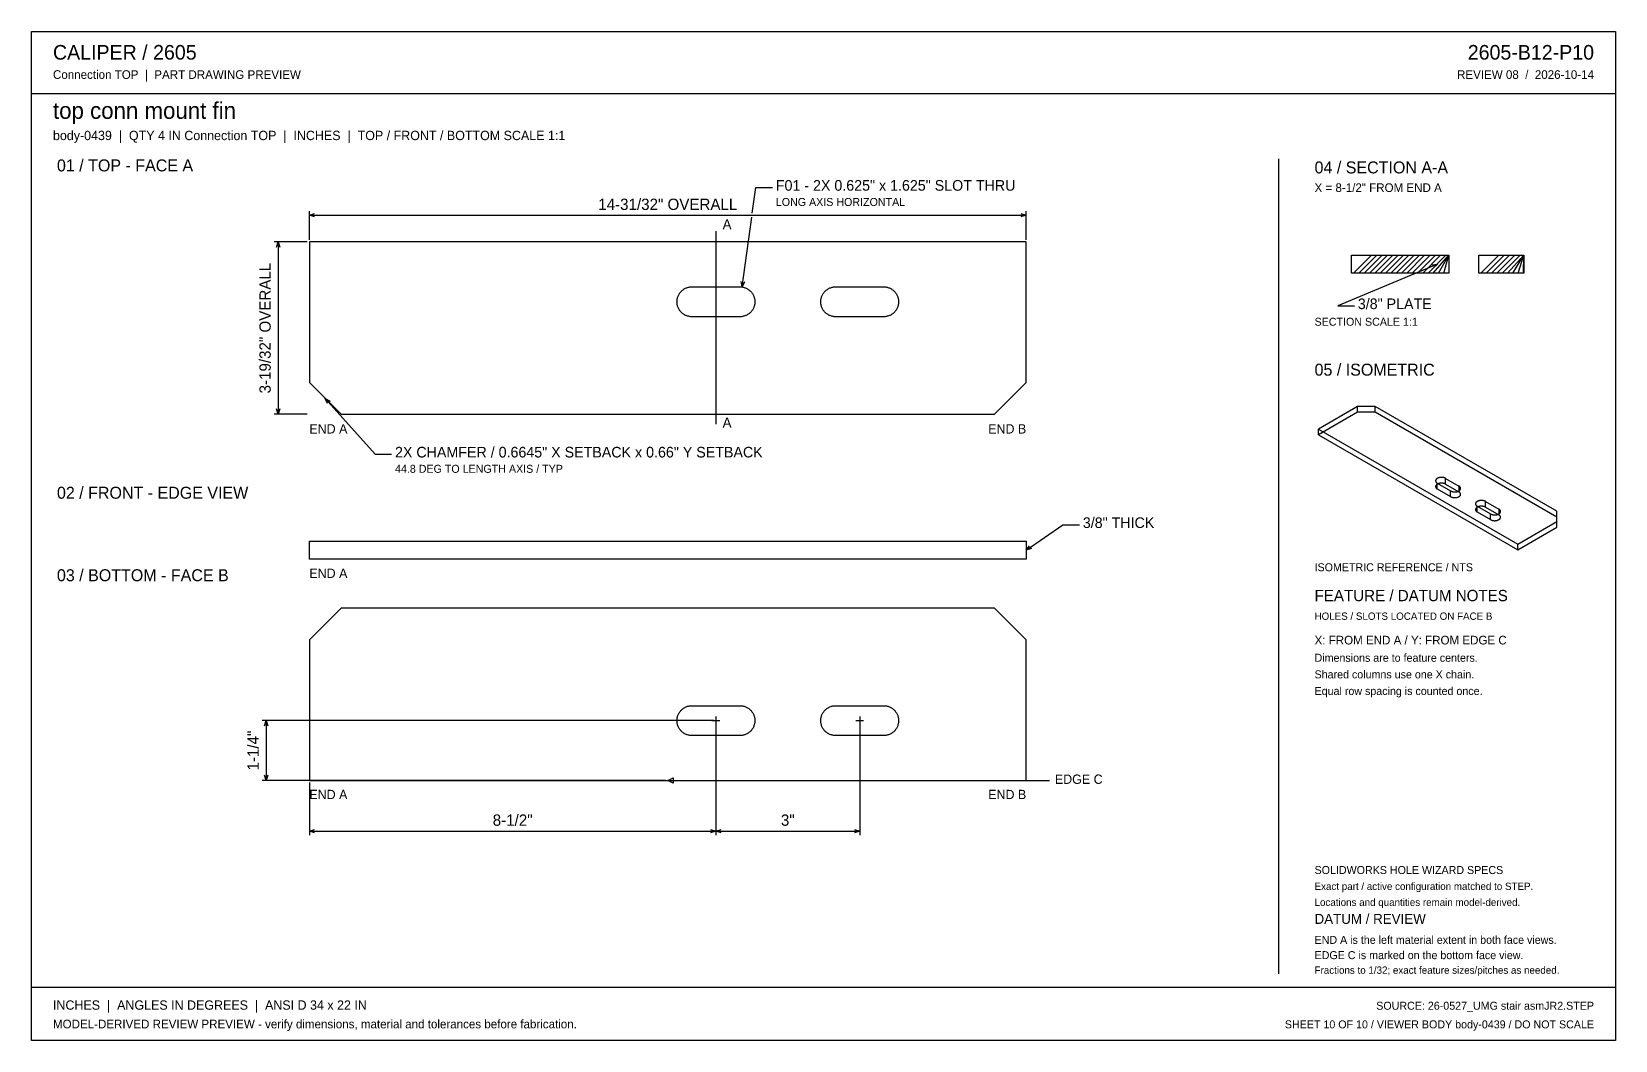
# Model space of a CAD drawing. Header units: inches. Extents: x 0.5 to 33.5, y 0.5 to 21.5.
import ezdxf
from ezdxf.enums import TextEntityAlignment as Align

# ---------------------------------------------------------------- set-up
doc = ezdxf.new("R2010")
doc.units = ezdxf.units.IN
doc.header["$MEASUREMENT"] = 0

msp = doc.modelspace()

# ---------------------------------------------------------------- linework, layer by layer
at = {"layer": 'ANNOTATION'}
for p, q in [((15.513, 17.736), (15.588, 18.278)), ((15.588, 18.278), (15.936, 18.278)), ((6.268, 17.181), (6.268, 17.778)), ((6.268, 17.694), (6.379, 17.729)), ((6.268, 17.694), (21.232, 17.694)), ((6.379, 17.66), (6.268, 17.694)), ((15.301, 16.198), (15.502, 17.653)), ((21.121, 17.729), (21.232, 17.694)), ((21.232, 17.694), (21.121, 17.66)), ((21.232, 17.181), (21.232, 17.778)), ((14.755, 17.361), (14.755, 13.333)), ((6.226, 17.139), (5.532, 17.139)), ((5.581, 17.028), (5.615, 17.139)), ((5.615, 17.139), (5.615, 13.541)), ((5.615, 17.139), (5.65, 17.028)), ((29.819, 16.674), (27.736, 15.806)), ((29.704, 16.663), (29.819, 16.674)), ((29.819, 16.674), (29.73, 16.599)), ((15.301, 16.198), (15.282, 16.313)), ((15.35, 16.303), (15.301, 16.198)), ((27.736, 15.806), (28.083, 15.806)), ((5.615, 13.541), (5.581, 13.652)), ((5.65, 13.652), (5.615, 13.541)), ((6.6, 13.871), (7.639, 12.708)), ((6.648, 13.765), (6.6, 13.871)), ((6.6, 13.871), (6.7, 13.812)), ((6.226, 13.541), (5.532, 13.541)), ((7.639, 12.708), (7.986, 12.708)), ((21.232, 10.701), (21.996, 11.236)), ((21.996, 11.236), (22.343, 11.236)), ((21.232, 10.701), (21.303, 10.794)), ((21.343, 10.737), (21.232, 10.701)), ((14.713, 7.146), (5.282, 7.146)), ((5.331, 7.035), (5.365, 7.146)), ((5.365, 7.146), (5.365, 5.896)), ((5.365, 7.146), (5.4, 7.035)), ((14.672, 7.146), (14.838, 7.146)), ((14.755, 7.229), (14.755, 7.062)), ((14.755, 7.104), (14.755, 4.757)), ((14.755, 7.104), (14.755, 4.757)), ((17.672, 7.146), (17.838, 7.146)), ((17.755, 7.229), (17.755, 7.062)), ((17.755, 7.104), (17.755, 4.757)), ((5.365, 5.896), (5.331, 6.007)), ((5.4, 6.007), (5.365, 5.896)), ((13.75, 5.896), (13.861, 5.951)), ((13.861, 5.951), (13.861, 5.84)), ((13.708, 5.896), (5.282, 5.896)), ((6.268, 5.854), (6.268, 4.757)), ((13.75, 5.896), (21.718, 5.896)), ((13.861, 5.84), (13.75, 5.896)), ((6.268, 4.84), (6.379, 4.875)), ((6.268, 4.84), (14.755, 4.84)), ((6.379, 4.805), (6.268, 4.84)), ((14.644, 4.875), (14.755, 4.84)), ((14.755, 4.84), (14.644, 4.805)), ((14.755, 4.84), (14.866, 4.875)), ((14.755, 4.84), (17.755, 4.84)), ((14.866, 4.805), (14.755, 4.84)), ((17.644, 4.875), (17.755, 4.84)), ((17.755, 4.84), (17.644, 4.805))]:
    msp.add_line(p, q, dxfattribs=at)
at = {"layer": 'OUTLINE'}
for p, q in [((0.472, 21.528), (33.528, 21.528)), ((0.472, 0.472), (0.472, 21.528)), ((33.528, 21.528), (33.528, 0.472)), ((0.472, 20.236), (33.528, 20.236)), ((26.5, 18.875), (26.5, 1.861)), ((21.232, 17.139), (6.268, 17.139)), ((6.268, 17.139), (6.268, 14.201)), ((21.232, 14.201), (21.232, 17.139)), ((28.021, 16.861), (30.056, 16.861)), ((28.021, 16.486), (28.021, 16.861)), ((28.062, 16.486), (28.437, 16.861)), ((28.173, 16.486), (28.548, 16.861)), ((28.285, 16.486), (28.66, 16.861)), ((28.396, 16.486), (28.771, 16.861)), ((28.507, 16.486), (28.882, 16.861)), ((28.618, 16.486), (28.993, 16.861)), ((28.729, 16.486), (29.104, 16.861)), ((28.84, 16.486), (29.215, 16.861)), ((28.951, 16.486), (29.326, 16.861)), ((29.062, 16.486), (29.437, 16.861)), ((29.173, 16.486), (29.548, 16.861)), ((29.285, 16.486), (29.66, 16.861)), ((29.396, 16.486), (29.771, 16.861)), ((29.507, 16.486), (29.882, 16.861)), ((29.618, 16.486), (29.993, 16.861)), ((29.729, 16.486), (30.056, 16.861)), ((29.84, 16.486), (30.056, 16.861)), ((29.951, 16.486), (30.056, 16.861)), ((30.056, 16.861), (30.056, 16.486)), ((30.681, 16.861), (31.618, 16.861)), ((30.681, 16.486), (30.681, 16.861)), ((30.722, 16.486), (31.097, 16.861)), ((30.833, 16.486), (31.208, 16.861)), ((30.945, 16.486), (31.32, 16.861)), ((31.056, 16.486), (31.431, 16.861)), ((31.167, 16.486), (31.542, 16.861)), ((31.278, 16.486), (31.618, 16.861)), ((31.389, 16.486), (31.618, 16.861)), ((31.5, 16.486), (31.618, 16.861)), ((31.611, 16.486), (31.618, 16.861)), ((31.618, 16.861), (31.618, 16.486)), ((14.194, 16.195), (14.209, 16.198)), ((14.209, 16.198), (14.224, 16.2)), ((14.224, 16.2), (14.24, 16.201)), ((14.24, 16.201), (14.255, 16.201)), ((14.255, 16.201), (15.255, 16.201)), ((15.255, 16.201), (15.27, 16.201)), ((15.27, 16.201), (15.286, 16.2)), ((15.286, 16.2), (15.301, 16.198)), ((15.301, 16.198), (15.316, 16.195)), ((17.194, 16.195), (17.209, 16.198)), ((17.209, 16.198), (17.224, 16.2)), ((17.224, 16.2), (17.24, 16.201)), ((17.24, 16.201), (17.255, 16.201)), ((17.255, 16.201), (18.255, 16.201)), ((18.255, 16.201), (18.27, 16.201)), ((18.27, 16.201), (18.286, 16.2)), ((18.286, 16.2), (18.301, 16.198)), ((18.301, 16.198), (18.316, 16.195)), ((30.056, 16.486), (28.021, 16.486)), ((31.618, 16.486), (30.681, 16.486)), ((13.942, 15.889), (13.943, 15.904)), ((13.943, 15.874), (13.942, 15.889)), ((13.943, 15.904), (13.944, 15.92)), ((13.944, 15.858), (13.943, 15.874)), ((13.944, 15.92), (13.946, 15.935)), ((13.946, 15.935), (13.949, 15.95)), ((13.949, 15.95), (13.952, 15.965)), ((13.952, 15.965), (13.956, 15.98)), ((13.956, 15.98), (13.961, 15.994)), ((13.961, 15.994), (13.966, 16.008)), ((13.966, 16.008), (13.973, 16.022)), ((13.973, 16.022), (13.979, 16.036)), ((13.979, 16.036), (13.987, 16.05)), ((13.987, 16.05), (13.995, 16.063)), ((13.995, 16.063), (14.004, 16.075)), ((14.004, 16.075), (14.013, 16.087)), ((14.013, 16.087), (14.023, 16.099)), ((14.023, 16.099), (14.034, 16.11)), ((14.034, 16.11), (14.045, 16.12)), ((14.045, 16.12), (14.057, 16.13)), ((14.057, 16.13), (14.069, 16.14)), ((14.069, 16.14), (14.081, 16.149)), ((14.081, 16.149), (14.094, 16.157)), ((14.094, 16.157), (14.108, 16.164)), ((14.108, 16.164), (14.121, 16.171)), ((14.121, 16.171), (14.135, 16.178)), ((14.135, 16.178), (14.15, 16.183)), ((14.15, 16.183), (14.164, 16.188)), ((14.164, 16.188), (14.179, 16.192)), ((14.179, 16.192), (14.194, 16.195)), ((15.316, 16.195), (15.331, 16.192)), ((15.331, 16.192), (15.346, 16.188)), ((15.346, 16.188), (15.36, 16.183)), ((15.36, 16.183), (15.375, 16.178)), ((15.375, 16.178), (15.389, 16.171)), ((15.389, 16.171), (15.402, 16.164)), ((15.402, 16.164), (15.416, 16.157)), ((15.416, 16.157), (15.429, 16.149)), ((15.429, 16.149), (15.441, 16.14)), ((15.441, 16.14), (15.453, 16.13)), ((15.453, 16.13), (15.465, 16.12)), ((15.465, 16.12), (15.476, 16.11)), ((15.476, 16.11), (15.487, 16.099)), ((15.487, 16.099), (15.497, 16.087)), ((15.497, 16.087), (15.506, 16.075)), ((15.506, 16.075), (15.515, 16.063)), ((15.515, 16.063), (15.523, 16.05)), ((15.523, 16.05), (15.531, 16.036)), ((15.531, 16.036), (15.537, 16.022)), ((15.537, 16.022), (15.544, 16.008)), ((15.544, 16.008), (15.549, 15.994)), ((15.549, 15.994), (15.554, 15.98)), ((15.554, 15.98), (15.558, 15.965)), ((15.558, 15.965), (15.561, 15.95)), ((15.561, 15.95), (15.564, 15.935)), ((15.564, 15.935), (15.566, 15.92)), ((15.566, 15.92), (15.567, 15.904)), ((15.567, 15.874), (15.566, 15.858)), ((15.567, 15.904), (15.567, 15.889)), ((15.567, 15.889), (15.567, 15.874)), ((16.942, 15.889), (16.943, 15.904)), ((16.943, 15.874), (16.942, 15.889)), ((16.943, 15.904), (16.944, 15.92)), ((16.944, 15.858), (16.943, 15.874)), ((16.944, 15.92), (16.946, 15.935)), ((16.946, 15.935), (16.949, 15.95)), ((16.949, 15.95), (16.952, 15.965)), ((16.952, 15.965), (16.956, 15.98)), ((16.956, 15.98), (16.961, 15.994)), ((16.961, 15.994), (16.966, 16.008)), ((16.966, 16.008), (16.973, 16.022)), ((16.973, 16.022), (16.979, 16.036)), ((16.979, 16.036), (16.987, 16.05)), ((16.987, 16.05), (16.995, 16.063)), ((16.995, 16.063), (17.004, 16.075)), ((17.004, 16.075), (17.013, 16.087)), ((17.013, 16.087), (17.023, 16.099)), ((17.023, 16.099), (17.034, 16.11)), ((17.034, 16.11), (17.045, 16.12)), ((17.045, 16.12), (17.057, 16.13)), ((17.057, 16.13), (17.069, 16.14)), ((17.069, 16.14), (17.081, 16.149)), ((17.081, 16.149), (17.094, 16.157)), ((17.094, 16.157), (17.108, 16.164)), ((17.108, 16.164), (17.121, 16.171)), ((17.121, 16.171), (17.135, 16.178)), ((17.135, 16.178), (17.15, 16.183)), ((17.15, 16.183), (17.164, 16.188)), ((17.164, 16.188), (17.179, 16.192)), ((17.179, 16.192), (17.194, 16.195)), ((18.316, 16.195), (18.331, 16.192)), ((18.331, 16.192), (18.346, 16.188)), ((18.346, 16.188), (18.36, 16.183)), ((18.36, 16.183), (18.375, 16.178)), ((18.375, 16.178), (18.389, 16.171)), ((18.389, 16.171), (18.402, 16.164)), ((18.402, 16.164), (18.416, 16.157)), ((18.416, 16.157), (18.429, 16.149)), ((18.429, 16.149), (18.441, 16.14)), ((18.441, 16.14), (18.453, 16.13)), ((18.453, 16.13), (18.465, 16.12)), ((18.465, 16.12), (18.476, 16.11)), ((18.476, 16.11), (18.487, 16.099)), ((18.487, 16.099), (18.497, 16.087)), ((18.497, 16.087), (18.506, 16.075)), ((18.506, 16.075), (18.515, 16.063)), ((18.515, 16.063), (18.523, 16.05)), ((18.523, 16.05), (18.531, 16.036)), ((18.531, 16.036), (18.537, 16.022)), ((18.537, 16.022), (18.544, 16.008)), ((18.544, 16.008), (18.549, 15.994)), ((18.549, 15.994), (18.554, 15.98)), ((18.554, 15.98), (18.558, 15.965)), ((18.558, 15.965), (18.561, 15.95)), ((18.561, 15.95), (18.564, 15.935)), ((18.564, 15.935), (18.566, 15.92)), ((18.566, 15.92), (18.567, 15.904)), ((18.567, 15.874), (18.566, 15.858)), ((18.567, 15.904), (18.567, 15.889)), ((18.567, 15.889), (18.567, 15.874)), ((13.946, 15.843), (13.944, 15.858)), ((13.949, 15.828), (13.946, 15.843)), ((13.952, 15.813), (13.949, 15.828)), ((13.956, 15.798), (13.952, 15.813)), ((13.961, 15.784), (13.956, 15.798)), ((13.966, 15.769), (13.961, 15.784)), ((13.973, 15.755), (13.966, 15.769)), ((13.979, 15.742), (13.973, 15.755)), ((13.987, 15.728), (13.979, 15.742)), ((13.995, 15.715), (13.987, 15.728)), ((14.004, 15.703), (13.995, 15.715)), ((14.013, 15.691), (14.004, 15.703)), ((14.023, 15.679), (14.013, 15.691)), ((14.034, 15.668), (14.023, 15.679)), ((14.045, 15.657), (14.034, 15.668)), ((14.057, 15.647), (14.045, 15.657)), ((14.069, 15.638), (14.057, 15.647)), ((14.081, 15.629), (14.069, 15.638)), ((14.094, 15.621), (14.081, 15.629)), ((14.108, 15.613), (14.094, 15.621)), ((14.121, 15.606), (14.108, 15.613)), ((14.135, 15.6), (14.121, 15.606)), ((14.15, 15.595), (14.135, 15.6)), ((14.164, 15.59), (14.15, 15.595)), ((14.179, 15.586), (14.164, 15.59)), ((14.194, 15.582), (14.179, 15.586)), ((14.209, 15.58), (14.194, 15.582)), ((14.224, 15.578), (14.209, 15.58)), ((14.24, 15.577), (14.224, 15.578)), ((14.255, 15.576), (14.24, 15.577)), ((15.255, 15.576), (14.255, 15.576)), ((15.27, 15.577), (15.255, 15.576)), ((15.286, 15.578), (15.27, 15.577)), ((15.301, 15.58), (15.286, 15.578)), ((15.316, 15.582), (15.301, 15.58)), ((15.331, 15.586), (15.316, 15.582)), ((15.346, 15.59), (15.331, 15.586)), ((15.36, 15.595), (15.346, 15.59)), ((15.375, 15.6), (15.36, 15.595)), ((15.389, 15.606), (15.375, 15.6)), ((15.402, 15.613), (15.389, 15.606)), ((15.416, 15.621), (15.402, 15.613)), ((15.429, 15.629), (15.416, 15.621)), ((15.441, 15.638), (15.429, 15.629)), ((15.453, 15.647), (15.441, 15.638)), ((15.465, 15.657), (15.453, 15.647)), ((15.476, 15.668), (15.465, 15.657)), ((15.487, 15.679), (15.476, 15.668)), ((15.497, 15.691), (15.487, 15.679)), ((15.506, 15.703), (15.497, 15.691)), ((15.515, 15.715), (15.506, 15.703)), ((15.523, 15.728), (15.515, 15.715)), ((15.531, 15.742), (15.523, 15.728)), ((15.537, 15.755), (15.531, 15.742)), ((15.544, 15.769), (15.537, 15.755)), ((15.549, 15.784), (15.544, 15.769)), ((15.554, 15.798), (15.549, 15.784)), ((15.558, 15.813), (15.554, 15.798)), ((15.561, 15.828), (15.558, 15.813)), ((15.564, 15.843), (15.561, 15.828)), ((15.566, 15.858), (15.564, 15.843)), ((16.946, 15.843), (16.944, 15.858)), ((16.949, 15.828), (16.946, 15.843)), ((16.952, 15.813), (16.949, 15.828)), ((16.956, 15.798), (16.952, 15.813)), ((16.961, 15.784), (16.956, 15.798)), ((16.966, 15.769), (16.961, 15.784)), ((16.973, 15.755), (16.966, 15.769)), ((16.979, 15.742), (16.973, 15.755)), ((16.987, 15.728), (16.979, 15.742)), ((16.995, 15.715), (16.987, 15.728)), ((17.004, 15.703), (16.995, 15.715)), ((17.013, 15.691), (17.004, 15.703)), ((17.023, 15.679), (17.013, 15.691)), ((17.034, 15.668), (17.023, 15.679)), ((17.045, 15.657), (17.034, 15.668)), ((17.057, 15.647), (17.045, 15.657)), ((17.069, 15.638), (17.057, 15.647)), ((17.081, 15.629), (17.069, 15.638)), ((17.094, 15.621), (17.081, 15.629)), ((17.108, 15.613), (17.094, 15.621)), ((17.121, 15.606), (17.108, 15.613)), ((17.135, 15.6), (17.121, 15.606)), ((17.15, 15.595), (17.135, 15.6)), ((17.164, 15.59), (17.15, 15.595)), ((17.179, 15.586), (17.164, 15.59)), ((17.194, 15.582), (17.179, 15.586)), ((17.209, 15.58), (17.194, 15.582)), ((17.224, 15.578), (17.209, 15.58)), ((17.24, 15.577), (17.224, 15.578)), ((17.255, 15.576), (17.24, 15.577)), ((18.255, 15.576), (17.255, 15.576)), ((18.27, 15.577), (18.255, 15.576)), ((18.286, 15.578), (18.27, 15.577)), ((18.301, 15.58), (18.286, 15.578)), ((18.316, 15.582), (18.301, 15.58)), ((18.331, 15.586), (18.316, 15.582)), ((18.346, 15.59), (18.331, 15.586)), ((18.36, 15.595), (18.346, 15.59)), ((18.375, 15.6), (18.36, 15.595)), ((18.389, 15.606), (18.375, 15.6)), ((18.402, 15.613), (18.389, 15.606)), ((18.416, 15.621), (18.402, 15.613)), ((18.429, 15.629), (18.416, 15.621)), ((18.441, 15.638), (18.429, 15.629)), ((18.453, 15.647), (18.441, 15.638)), ((18.465, 15.657), (18.453, 15.647)), ((18.476, 15.668), (18.465, 15.657)), ((18.487, 15.679), (18.476, 15.668)), ((18.497, 15.691), (18.487, 15.679)), ((18.506, 15.703), (18.497, 15.691)), ((18.515, 15.715), (18.506, 15.703)), ((18.523, 15.728), (18.515, 15.715)), ((18.531, 15.742), (18.523, 15.728)), ((18.537, 15.755), (18.531, 15.742)), ((18.544, 15.769), (18.537, 15.755)), ((18.549, 15.784), (18.544, 15.769)), ((18.554, 15.798), (18.549, 15.784)), ((18.558, 15.813), (18.554, 15.798)), ((18.561, 15.828), (18.558, 15.813)), ((18.564, 15.843), (18.561, 15.828)), ((18.566, 15.858), (18.564, 15.843)), ((6.268, 14.201), (6.932, 13.541)), ((20.567, 13.541), (21.232, 14.201)), ((28.149, 13.704), (27.333, 13.233)), ((28.149, 13.584), (27.333, 13.113)), ((28.149, 13.584), (28.149, 13.704)), ((28.517, 13.703), (28.149, 13.704)), ((28.517, 13.583), (28.149, 13.584)), ((28.517, 13.583), (28.517, 13.703)), ((32.304, 11.517), (28.517, 13.703)), ((32.304, 11.396), (28.517, 13.583)), ((6.932, 13.541), (20.567, 13.541)), ((27.333, 13.233), (31.49, 10.833)), ((27.333, 13.113), (27.333, 13.233)), ((27.333, 13.113), (31.49, 10.713)), ((29.777, 12.159), (29.776, 12.156)), ((29.776, 12.156), (29.776, 12.152)), ((29.776, 12.152), (29.776, 12.149)), ((29.776, 12.149), (29.777, 12.145)), ((29.777, 12.039), (29.776, 12.036)), ((29.776, 12.036), (29.776, 12.032)), ((29.776, 12.032), (29.776, 12.029)), ((29.776, 12.029), (29.777, 12.025)), ((29.778, 12.163), (29.777, 12.159)), ((29.777, 12.145), (29.778, 12.142)), ((29.778, 12.043), (29.777, 12.039)), ((29.777, 12.025), (29.778, 12.022)), ((29.779, 12.166), (29.778, 12.163)), ((29.778, 12.142), (29.779, 12.139)), ((29.779, 12.046), (29.778, 12.043)), ((29.778, 12.022), (29.779, 12.018)), ((29.78, 12.17), (29.779, 12.166)), ((29.779, 12.139), (29.78, 12.135)), ((29.78, 12.049), (29.779, 12.046)), ((29.779, 12.018), (29.78, 12.015)), ((29.781, 12.173), (29.78, 12.17)), ((29.78, 12.135), (29.781, 12.132)), ((29.781, 12.053), (29.78, 12.049)), ((29.78, 12.015), (29.781, 12.012)), ((29.783, 12.176), (29.781, 12.173)), ((29.781, 12.132), (29.783, 12.129)), ((29.783, 12.056), (29.781, 12.053)), ((29.781, 12.012), (29.783, 12.008)), ((29.786, 12.18), (29.783, 12.176)), ((29.783, 12.129), (29.786, 12.125)), ((29.786, 12.059), (29.783, 12.056)), ((29.783, 12.008), (29.786, 12.005)), ((29.788, 12.183), (29.786, 12.18)), ((29.786, 12.125), (29.788, 12.122)), ((29.788, 12.062), (29.786, 12.059)), ((29.786, 12.005), (29.788, 12.002)), ((29.791, 12.186), (29.788, 12.183)), ((29.788, 12.122), (29.791, 12.119)), ((29.791, 12.066), (29.788, 12.062)), ((29.788, 12.002), (29.791, 11.999)), ((29.794, 12.189), (29.791, 12.186)), ((29.791, 12.119), (29.794, 12.116)), ((29.794, 12.069), (29.791, 12.066)), ((29.791, 11.999), (29.794, 11.996)), ((29.797, 12.192), (29.794, 12.189)), ((29.794, 12.116), (29.797, 12.113)), ((29.797, 12.072), (29.794, 12.069)), ((29.794, 11.996), (29.797, 11.993)), ((29.8, 12.195), (29.797, 12.192)), ((29.797, 12.113), (29.8, 12.11)), ((29.8, 12.074), (29.797, 12.072)), ((29.797, 11.993), (29.8, 11.99)), ((29.804, 12.197), (29.8, 12.195)), ((29.8, 12.11), (29.804, 12.107)), ((29.804, 12.077), (29.8, 12.074)), ((29.8, 11.99), (29.804, 11.987)), ((29.808, 12.2), (29.804, 12.197)), ((29.804, 12.107), (29.808, 12.105)), ((29.808, 12.08), (29.804, 12.077)), ((29.804, 11.987), (29.808, 11.985)), ((29.812, 12.203), (29.808, 12.2)), ((29.808, 12.105), (29.812, 12.102)), ((29.812, 12.082), (29.808, 12.08)), ((29.808, 11.985), (29.812, 11.982)), ((29.817, 12.205), (29.812, 12.203)), ((29.812, 11.982), (29.812, 12.102)), ((29.812, 12.102), (30.09, 11.942)), ((29.817, 12.085), (29.812, 12.082)), ((29.812, 11.982), (30.09, 11.822)), ((29.821, 12.207), (29.817, 12.205)), ((29.821, 12.087), (29.817, 12.085)), ((29.826, 12.209), (29.821, 12.207)), ((29.826, 12.089), (29.821, 12.087)), ((29.831, 12.211), (29.826, 12.209)), ((29.831, 12.091), (29.826, 12.089)), ((29.836, 12.213), (29.831, 12.211)), ((29.836, 12.093), (29.831, 12.091)), ((29.841, 12.215), (29.836, 12.213)), ((29.841, 12.095), (29.836, 12.093)), ((29.846, 12.216), (29.841, 12.215)), ((29.846, 12.096), (29.841, 12.095)), ((29.852, 12.218), (29.846, 12.216)), ((29.852, 12.098), (29.846, 12.096)), ((29.858, 12.219), (29.852, 12.218)), ((29.858, 12.099), (29.852, 12.098)), ((29.863, 12.22), (29.858, 12.219)), ((29.863, 12.1), (29.858, 12.099)), ((29.869, 12.221), (29.863, 12.22)), ((29.869, 12.101), (29.863, 12.1)), ((29.875, 12.222), (29.869, 12.221)), ((29.875, 12.102), (29.869, 12.101)), ((29.881, 12.223), (29.875, 12.222)), ((29.881, 12.102), (29.875, 12.102)), ((29.887, 12.223), (29.881, 12.223)), ((29.887, 12.103), (29.881, 12.102)), ((29.893, 12.223), (29.887, 12.223)), ((29.893, 12.103), (29.887, 12.103)), ((29.899, 12.223), (29.893, 12.223)), ((29.899, 12.103), (29.893, 12.103)), ((29.905, 12.223), (29.899, 12.223)), ((29.905, 12.103), (29.899, 12.103)), ((29.911, 12.223), (29.905, 12.223)), ((29.911, 12.103), (29.905, 12.103)), ((29.917, 12.223), (29.911, 12.223)), ((29.917, 12.102), (29.911, 12.103)), ((29.923, 12.222), (29.917, 12.223)), ((29.923, 12.102), (29.917, 12.102)), ((29.929, 12.221), (29.923, 12.222)), ((29.929, 12.101), (29.923, 12.102)), ((29.935, 12.22), (29.929, 12.221)), ((29.935, 12.1), (29.929, 12.101)), ((29.94, 12.219), (29.935, 12.22)), ((29.94, 12.099), (29.935, 12.1)), ((29.946, 12.218), (29.94, 12.219)), ((29.946, 12.098), (29.94, 12.099)), ((29.951, 12.216), (29.946, 12.218)), ((29.951, 12.096), (29.946, 12.098)), ((29.957, 12.215), (29.951, 12.216)), ((29.957, 12.095), (29.951, 12.096)), ((29.962, 12.213), (29.957, 12.215)), ((29.962, 12.093), (29.957, 12.095)), ((29.967, 12.211), (29.962, 12.213)), ((29.967, 12.091), (29.962, 12.093)), ((29.972, 12.209), (29.967, 12.211)), ((29.972, 12.089), (29.967, 12.091)), ((29.977, 12.207), (29.972, 12.209)), ((29.977, 12.087), (29.972, 12.089)), ((29.981, 12.205), (29.977, 12.207)), ((29.981, 12.085), (29.977, 12.087)), ((29.986, 12.203), (29.981, 12.205)), ((29.986, 12.082), (29.981, 12.085)), ((29.986, 12.082), (29.986, 12.203)), ((29.986, 12.203), (30.264, 12.042)), ((29.986, 12.082), (30.264, 11.922)), ((30.09, 11.942), (30.094, 11.94)), ((30.09, 11.822), (30.09, 11.942)), ((30.094, 11.94), (30.099, 11.937)), ((30.099, 11.937), (30.104, 11.935)), ((30.104, 11.935), (30.109, 11.933)), ((30.109, 11.933), (30.114, 11.931)), ((30.114, 11.931), (30.119, 11.93)), ((30.119, 11.93), (30.124, 11.928)), ((30.124, 11.928), (30.13, 11.927)), ((30.13, 11.927), (30.135, 11.925)), ((30.135, 11.925), (30.141, 11.924)), ((30.141, 11.924), (30.147, 11.923)), ((30.147, 11.923), (30.153, 11.923)), ((30.153, 11.923), (30.159, 11.922)), ((30.159, 11.922), (30.165, 11.922)), ((30.165, 11.922), (30.171, 11.921)), ((30.171, 11.921), (30.177, 11.921)), ((30.177, 11.921), (30.183, 11.921)), ((30.183, 11.921), (30.189, 11.922)), ((30.189, 11.922), (30.195, 11.922)), ((30.195, 11.922), (30.201, 11.923)), ((30.201, 11.923), (30.207, 11.923)), ((30.207, 11.923), (30.212, 11.924)), ((30.212, 11.924), (30.218, 11.925)), ((30.218, 11.925), (30.224, 11.927)), ((30.224, 11.927), (30.229, 11.928)), ((30.229, 11.928), (30.235, 11.93)), ((30.235, 11.93), (30.24, 11.931)), ((30.24, 11.931), (30.245, 11.933)), ((30.245, 11.933), (30.25, 11.935)), ((30.25, 11.935), (30.255, 11.937)), ((30.255, 11.937), (30.259, 11.94)), ((30.259, 11.94), (30.264, 11.942)), ((30.264, 12.042), (30.264, 11.922)), ((30.268, 12.04), (30.264, 12.042)), ((30.264, 11.942), (30.268, 11.944)), ((30.268, 11.919), (30.264, 11.922)), ((30.272, 12.037), (30.268, 12.04)), ((30.268, 11.944), (30.272, 11.947)), ((30.272, 11.917), (30.268, 11.919)), ((30.275, 12.034), (30.272, 12.037)), ((30.272, 11.947), (30.275, 11.95)), ((30.275, 11.914), (30.272, 11.917)), ((30.279, 12.031), (30.275, 12.034)), ((30.275, 11.95), (30.279, 11.953)), ((30.279, 11.911), (30.275, 11.914)), ((30.282, 12.028), (30.279, 12.031)), ((30.279, 11.953), (30.282, 11.956)), ((30.282, 11.908), (30.279, 11.911)), ((30.285, 12.025), (30.282, 12.028)), ((30.282, 11.956), (30.285, 11.959)), ((30.285, 11.905), (30.282, 11.908)), ((30.288, 12.022), (30.285, 12.025)), ((30.285, 11.959), (30.288, 11.962)), ((30.288, 11.902), (30.285, 11.905)), ((30.29, 12.019), (30.288, 12.022)), ((30.288, 11.962), (30.29, 11.965)), ((30.29, 11.899), (30.288, 11.902)), ((30.292, 12.016), (30.29, 12.019)), ((30.29, 11.965), (30.292, 11.968)), ((30.294, 12.013), (30.292, 12.016)), ((30.292, 11.968), (30.294, 11.971)), ((30.296, 12.009), (30.294, 12.013)), ((30.294, 11.971), (30.296, 11.975)), ((30.297, 12.006), (30.296, 12.009)), ((30.296, 11.975), (30.297, 11.978)), ((30.298, 12.002), (30.297, 12.006)), ((30.297, 11.978), (30.298, 11.982)), ((30.299, 11.999), (30.298, 12.002)), ((30.298, 11.982), (30.299, 11.985)), ((30.299, 11.996), (30.299, 11.999)), ((30.299, 11.992), (30.299, 11.996)), ((30.299, 11.989), (30.299, 11.992)), ((30.299, 11.985), (30.299, 11.989)), ((30.09, 11.822), (30.094, 11.819)), ((30.094, 11.819), (30.099, 11.817)), ((30.099, 11.817), (30.104, 11.815)), ((30.104, 11.815), (30.109, 11.813)), ((30.109, 11.813), (30.114, 11.811)), ((30.114, 11.811), (30.119, 11.809)), ((30.119, 11.809), (30.124, 11.808)), ((30.124, 11.808), (30.13, 11.806)), ((30.13, 11.806), (30.135, 11.805)), ((30.135, 11.805), (30.141, 11.804)), ((30.141, 11.804), (30.147, 11.803)), ((30.147, 11.803), (30.153, 11.802)), ((30.153, 11.802), (30.159, 11.802)), ((30.159, 11.802), (30.165, 11.801)), ((30.165, 11.801), (30.171, 11.801)), ((30.171, 11.801), (30.177, 11.801)), ((30.177, 11.801), (30.183, 11.801)), ((30.183, 11.801), (30.189, 11.801)), ((30.189, 11.801), (30.195, 11.802)), ((30.195, 11.802), (30.201, 11.802)), ((30.201, 11.802), (30.207, 11.803)), ((30.207, 11.803), (30.212, 11.804)), ((30.212, 11.804), (30.218, 11.805)), ((30.218, 11.805), (30.224, 11.806)), ((30.224, 11.806), (30.229, 11.808)), ((30.229, 11.808), (30.235, 11.809)), ((30.235, 11.809), (30.24, 11.811)), ((30.24, 11.811), (30.245, 11.813)), ((30.245, 11.813), (30.25, 11.815)), ((30.25, 11.815), (30.255, 11.817)), ((30.255, 11.817), (30.259, 11.819)), ((30.259, 11.819), (30.264, 11.822)), ((30.264, 11.822), (30.268, 11.824)), ((30.268, 11.824), (30.272, 11.827)), ((30.272, 11.827), (30.275, 11.83)), ((30.275, 11.83), (30.279, 11.832)), ((30.279, 11.832), (30.282, 11.835)), ((30.282, 11.835), (30.285, 11.838)), ((30.285, 11.838), (30.288, 11.841)), ((30.288, 11.841), (30.29, 11.845)), ((30.292, 11.896), (30.29, 11.899)), ((30.29, 11.845), (30.292, 11.848)), ((30.294, 11.892), (30.292, 11.896)), ((30.292, 11.848), (30.294, 11.851)), ((30.296, 11.889), (30.294, 11.892)), ((30.294, 11.851), (30.296, 11.855)), ((30.297, 11.886), (30.296, 11.889)), ((30.296, 11.855), (30.297, 11.858)), ((30.298, 11.882), (30.297, 11.886)), ((30.297, 11.858), (30.298, 11.861)), ((30.299, 11.879), (30.298, 11.882)), ((30.298, 11.861), (30.299, 11.865)), ((30.299, 11.875), (30.299, 11.879)), ((30.299, 11.872), (30.299, 11.875)), ((30.299, 11.868), (30.299, 11.872)), ((30.299, 11.865), (30.299, 11.868)), ((30.61, 11.675), (30.609, 11.671)), ((30.609, 11.671), (30.61, 11.668)), ((30.611, 11.682), (30.61, 11.678)), ((30.61, 11.678), (30.61, 11.675)), ((30.61, 11.668), (30.61, 11.664)), ((30.61, 11.664), (30.611, 11.661)), ((30.612, 11.685), (30.611, 11.682)), ((30.611, 11.661), (30.612, 11.657)), ((30.613, 11.689), (30.612, 11.685)), ((30.612, 11.657), (30.613, 11.654)), ((30.615, 11.692), (30.613, 11.689)), ((30.613, 11.654), (30.615, 11.651)), ((30.615, 11.572), (30.613, 11.568)), ((30.617, 11.695), (30.615, 11.692)), ((30.615, 11.651), (30.617, 11.647)), ((30.617, 11.575), (30.615, 11.572)), ((30.619, 11.698), (30.617, 11.695)), ((30.617, 11.647), (30.619, 11.644)), ((30.619, 11.578), (30.617, 11.575)), ((30.621, 11.702), (30.619, 11.698)), ((30.619, 11.644), (30.621, 11.641)), ((30.621, 11.581), (30.619, 11.578)), ((30.624, 11.705), (30.621, 11.702)), ((30.621, 11.641), (30.624, 11.638)), ((30.624, 11.584), (30.621, 11.581)), ((30.627, 11.708), (30.624, 11.705)), ((30.624, 11.638), (30.627, 11.635)), ((30.627, 11.587), (30.624, 11.584)), ((30.63, 11.711), (30.627, 11.708)), ((30.627, 11.635), (30.63, 11.632)), ((30.63, 11.59), (30.627, 11.587)), ((30.634, 11.714), (30.63, 11.711)), ((30.63, 11.632), (30.634, 11.629)), ((30.634, 11.593), (30.63, 11.59)), ((30.637, 11.716), (30.634, 11.714)), ((30.634, 11.629), (30.637, 11.626)), ((30.637, 11.596), (30.634, 11.593)), ((30.641, 11.719), (30.637, 11.716)), ((30.637, 11.626), (30.641, 11.624)), ((30.641, 11.599), (30.637, 11.596)), ((30.645, 11.721), (30.641, 11.719)), ((30.641, 11.624), (30.645, 11.621)), ((30.645, 11.601), (30.641, 11.599)), ((30.65, 11.724), (30.645, 11.721)), ((30.645, 11.501), (30.645, 11.621)), ((30.645, 11.621), (30.923, 11.461)), ((30.65, 11.604), (30.645, 11.601)), ((30.654, 11.726), (30.65, 11.724)), ((30.654, 11.606), (30.65, 11.604)), ((30.659, 11.728), (30.654, 11.726)), ((30.659, 11.608), (30.654, 11.606)), ((30.664, 11.73), (30.659, 11.728)), ((30.664, 11.61), (30.659, 11.608)), ((30.669, 11.732), (30.664, 11.73)), ((30.669, 11.612), (30.664, 11.61)), ((30.674, 11.734), (30.669, 11.732)), ((30.674, 11.614), (30.669, 11.612)), ((30.68, 11.735), (30.674, 11.734)), ((30.68, 11.615), (30.674, 11.614)), ((30.685, 11.737), (30.68, 11.735)), ((30.685, 11.617), (30.68, 11.615)), ((30.691, 11.738), (30.685, 11.737)), ((30.691, 11.618), (30.685, 11.617)), ((30.697, 11.739), (30.691, 11.738)), ((30.697, 11.619), (30.691, 11.618)), ((30.702, 11.74), (30.697, 11.739)), ((30.702, 11.62), (30.697, 11.619)), ((30.708, 11.741), (30.702, 11.74)), ((30.708, 11.621), (30.702, 11.62)), ((30.714, 11.741), (30.708, 11.741)), ((30.714, 11.621), (30.708, 11.621)), ((30.72, 11.742), (30.714, 11.741)), ((30.72, 11.622), (30.714, 11.621)), ((30.726, 11.742), (30.72, 11.742)), ((30.726, 11.622), (30.72, 11.622)), ((30.732, 11.742), (30.726, 11.742)), ((30.732, 11.622), (30.726, 11.622)), ((30.738, 11.742), (30.732, 11.742)), ((30.738, 11.622), (30.732, 11.622)), ((30.744, 11.742), (30.738, 11.742)), ((30.744, 11.622), (30.738, 11.622)), ((30.75, 11.741), (30.744, 11.742)), ((30.75, 11.621), (30.744, 11.622)), ((30.756, 11.741), (30.75, 11.741)), ((30.756, 11.621), (30.75, 11.621)), ((30.762, 11.74), (30.756, 11.741)), ((30.762, 11.62), (30.756, 11.621)), ((30.768, 11.739), (30.762, 11.74)), ((30.768, 11.619), (30.762, 11.62)), ((30.774, 11.738), (30.768, 11.739)), ((30.774, 11.618), (30.768, 11.619)), ((30.779, 11.737), (30.774, 11.738)), ((30.779, 11.617), (30.774, 11.618)), ((30.785, 11.735), (30.779, 11.737)), ((30.785, 11.615), (30.779, 11.617)), ((30.79, 11.734), (30.785, 11.735)), ((30.79, 11.614), (30.785, 11.615)), ((30.795, 11.732), (30.79, 11.734)), ((30.795, 11.612), (30.79, 11.614)), ((30.8, 11.73), (30.795, 11.732)), ((30.8, 11.61), (30.795, 11.612)), ((30.805, 11.728), (30.8, 11.73)), ((30.805, 11.608), (30.8, 11.61)), ((30.81, 11.726), (30.805, 11.728)), ((30.81, 11.606), (30.805, 11.608)), ((30.815, 11.724), (30.81, 11.726)), ((30.815, 11.604), (30.81, 11.606)), ((30.819, 11.721), (30.815, 11.724)), ((30.819, 11.601), (30.815, 11.604)), ((30.819, 11.601), (30.819, 11.721)), ((30.819, 11.721), (31.097, 11.561)), ((30.819, 11.601), (31.097, 11.441)), ((30.61, 11.555), (30.609, 11.551)), ((30.609, 11.551), (30.61, 11.548)), ((30.611, 11.561), (30.61, 11.558)), ((30.61, 11.558), (30.61, 11.555)), ((30.61, 11.548), (30.61, 11.544)), ((30.61, 11.544), (30.611, 11.541)), ((30.612, 11.565), (30.611, 11.561)), ((30.611, 11.541), (30.612, 11.537)), ((30.613, 11.568), (30.612, 11.565)), ((30.612, 11.537), (30.613, 11.534)), ((30.613, 11.534), (30.615, 11.53)), ((30.615, 11.53), (30.617, 11.527)), ((30.617, 11.527), (30.619, 11.524)), ((30.619, 11.524), (30.621, 11.521)), ((30.621, 11.521), (30.624, 11.518)), ((30.624, 11.518), (30.627, 11.515)), ((30.627, 11.515), (30.63, 11.512)), ((30.63, 11.512), (30.634, 11.509)), ((30.634, 11.509), (30.637, 11.506)), ((30.637, 11.506), (30.641, 11.503)), ((30.641, 11.503), (30.645, 11.501)), ((30.645, 11.501), (30.923, 11.341)), ((30.923, 11.341), (30.923, 11.461)), ((30.923, 11.461), (30.928, 11.458)), ((30.923, 11.341), (30.928, 11.338)), ((30.928, 11.458), (30.932, 11.456)), ((30.928, 11.338), (30.932, 11.336)), ((30.932, 11.456), (30.937, 11.454)), ((30.932, 11.336), (30.937, 11.334)), ((30.937, 11.454), (30.942, 11.452)), ((30.937, 11.334), (30.942, 11.332)), ((30.942, 11.452), (30.947, 11.45)), ((30.942, 11.332), (30.947, 11.33)), ((30.947, 11.45), (30.952, 11.448)), ((30.947, 11.33), (30.952, 11.328)), ((30.952, 11.448), (30.957, 11.447)), ((30.952, 11.328), (30.957, 11.327)), ((30.957, 11.447), (30.963, 11.445)), ((30.957, 11.327), (30.963, 11.325)), ((30.963, 11.445), (30.969, 11.444)), ((30.963, 11.325), (30.969, 11.324)), ((30.969, 11.444), (30.974, 11.443)), ((30.969, 11.324), (30.974, 11.323)), ((30.974, 11.443), (30.98, 11.442)), ((30.974, 11.323), (30.98, 11.322)), ((30.98, 11.442), (30.986, 11.441)), ((30.98, 11.322), (30.986, 11.321)), ((30.986, 11.441), (30.992, 11.441)), ((30.986, 11.321), (30.992, 11.321)), ((30.992, 11.441), (30.998, 11.44)), ((30.992, 11.321), (30.998, 11.32)), ((30.998, 11.44), (31.004, 11.44)), ((30.998, 11.32), (31.004, 11.32)), ((31.004, 11.44), (31.01, 11.44)), ((31.004, 11.32), (31.01, 11.32)), ((31.01, 11.44), (31.016, 11.44)), ((31.01, 11.32), (31.016, 11.32)), ((31.016, 11.44), (31.022, 11.44)), ((31.016, 11.32), (31.022, 11.32)), ((31.022, 11.44), (31.028, 11.441)), ((31.022, 11.32), (31.028, 11.321)), ((31.028, 11.441), (31.034, 11.441)), ((31.028, 11.321), (31.034, 11.321)), ((31.034, 11.441), (31.04, 11.442)), ((31.034, 11.321), (31.04, 11.322)), ((31.04, 11.442), (31.046, 11.443)), ((31.04, 11.322), (31.046, 11.323)), ((31.046, 11.443), (31.051, 11.444)), ((31.046, 11.323), (31.051, 11.324)), ((31.051, 11.444), (31.057, 11.445)), ((31.051, 11.324), (31.057, 11.325)), ((31.057, 11.445), (31.062, 11.447)), ((31.057, 11.325), (31.062, 11.327)), ((31.062, 11.447), (31.068, 11.448)), ((31.062, 11.327), (31.068, 11.328)), ((31.068, 11.448), (31.073, 11.45)), ((31.068, 11.328), (31.073, 11.33)), ((31.073, 11.45), (31.078, 11.452)), ((31.073, 11.33), (31.078, 11.332)), ((31.078, 11.452), (31.083, 11.454)), ((31.078, 11.332), (31.083, 11.334)), ((31.083, 11.454), (31.088, 11.456)), ((31.083, 11.334), (31.088, 11.336)), ((31.088, 11.456), (31.092, 11.458)), ((31.088, 11.336), (31.092, 11.338)), ((31.092, 11.458), (31.097, 11.461)), ((31.092, 11.338), (31.097, 11.341)), ((31.101, 11.559), (31.097, 11.561)), ((31.097, 11.561), (31.097, 11.441)), ((31.097, 11.461), (31.101, 11.463)), ((31.101, 11.438), (31.097, 11.441)), ((31.097, 11.341), (31.101, 11.343)), ((31.105, 11.556), (31.101, 11.559)), ((31.101, 11.463), (31.105, 11.466)), ((31.105, 11.436), (31.101, 11.438)), ((31.101, 11.343), (31.105, 11.346)), ((31.109, 11.553), (31.105, 11.556)), ((31.105, 11.466), (31.109, 11.469)), ((31.109, 11.433), (31.105, 11.436)), ((31.105, 11.346), (31.109, 11.348)), ((31.112, 11.55), (31.109, 11.553)), ((31.109, 11.469), (31.112, 11.472)), ((31.112, 11.43), (31.109, 11.433)), ((31.109, 11.348), (31.112, 11.351)), ((31.115, 11.547), (31.112, 11.55)), ((31.112, 11.472), (31.115, 11.475)), ((31.115, 11.427), (31.112, 11.43)), ((31.112, 11.351), (31.115, 11.354)), ((31.118, 11.544), (31.115, 11.547)), ((31.115, 11.475), (31.118, 11.478)), ((31.118, 11.424), (31.115, 11.427)), ((31.115, 11.354), (31.118, 11.357)), ((31.121, 11.541), (31.118, 11.544)), ((31.118, 11.478), (31.121, 11.481)), ((31.121, 11.421), (31.118, 11.424)), ((31.118, 11.357), (31.121, 11.36)), ((31.123, 11.538), (31.121, 11.541)), ((31.121, 11.481), (31.123, 11.484)), ((31.123, 11.418), (31.121, 11.421)), ((31.121, 11.36), (31.123, 11.364)), ((31.126, 11.535), (31.123, 11.538)), ((31.123, 11.484), (31.126, 11.487)), ((31.126, 11.415), (31.123, 11.418)), ((31.123, 11.364), (31.126, 11.367)), ((31.127, 11.532), (31.126, 11.535)), ((31.126, 11.487), (31.127, 11.49)), ((31.127, 11.411), (31.126, 11.415)), ((31.126, 11.367), (31.127, 11.37)), ((31.129, 11.528), (31.127, 11.532)), ((31.127, 11.49), (31.129, 11.494)), ((31.129, 11.408), (31.127, 11.411)), ((31.127, 11.37), (31.129, 11.373)), ((31.13, 11.525), (31.129, 11.528)), ((31.129, 11.494), (31.13, 11.497)), ((31.13, 11.404), (31.129, 11.408)), ((31.129, 11.373), (31.13, 11.377)), ((31.131, 11.521), (31.13, 11.525)), ((31.13, 11.497), (31.131, 11.501)), ((31.131, 11.401), (31.13, 11.404)), ((31.13, 11.377), (31.131, 11.38)), ((31.132, 11.518), (31.131, 11.521)), ((31.131, 11.501), (31.132, 11.504)), ((31.132, 11.398), (31.131, 11.401)), ((31.131, 11.38), (31.132, 11.384)), ((31.133, 11.514), (31.132, 11.518)), ((31.132, 11.504), (31.133, 11.507)), ((31.133, 11.394), (31.132, 11.398)), ((31.132, 11.384), (31.133, 11.387)), ((31.133, 11.511), (31.133, 11.514)), ((31.133, 11.507), (31.133, 11.511)), ((31.133, 11.391), (31.133, 11.394)), ((31.133, 11.387), (31.133, 11.391)), ((31.49, 10.833), (32.306, 11.304)), ((32.306, 11.304), (32.304, 11.517)), ((32.304, 11.396), (32.304, 11.517)), ((32.306, 11.184), (32.304, 11.396)), ((32.306, 11.184), (32.306, 11.304)), ((31.49, 10.713), (32.306, 11.184)), ((6.268, 10.889), (21.232, 10.889)), ((6.268, 10.514), (6.268, 10.889)), ((21.232, 10.889), (21.232, 10.514)), ((31.49, 10.713), (31.49, 10.833)), ((21.232, 10.514), (6.268, 10.514)), ((6.932, 9.493), (6.268, 8.833)), ((20.567, 9.493), (6.932, 9.493)), ((21.232, 8.833), (20.567, 9.493)), ((6.268, 8.833), (6.268, 5.896)), ((21.232, 5.896), (21.232, 8.833)), ((13.966, 7.265), (13.973, 7.279)), ((13.973, 7.279), (13.979, 7.293)), ((13.979, 7.293), (13.987, 7.306)), ((13.987, 7.306), (13.995, 7.319)), ((13.995, 7.319), (14.004, 7.332)), ((14.004, 7.332), (14.013, 7.344)), ((14.013, 7.344), (14.023, 7.356)), ((14.023, 7.356), (14.034, 7.367)), ((14.034, 7.367), (14.045, 7.377)), ((14.045, 7.377), (14.057, 7.387)), ((14.057, 7.387), (14.069, 7.397)), ((14.069, 7.397), (14.081, 7.406)), ((14.081, 7.406), (14.094, 7.414)), ((14.094, 7.414), (14.108, 7.421)), ((14.108, 7.421), (14.121, 7.428)), ((14.121, 7.428), (14.135, 7.434)), ((14.135, 7.434), (14.15, 7.44)), ((14.15, 7.44), (14.164, 7.445)), ((14.164, 7.445), (14.179, 7.449)), ((14.179, 7.449), (14.194, 7.452)), ((14.194, 7.452), (14.209, 7.455)), ((14.209, 7.455), (14.224, 7.457)), ((14.224, 7.457), (14.24, 7.458)), ((14.24, 7.458), (14.255, 7.458)), ((14.255, 7.458), (15.255, 7.458)), ((15.255, 7.458), (15.27, 7.458)), ((15.27, 7.458), (15.286, 7.457)), ((15.286, 7.457), (15.301, 7.455)), ((15.301, 7.455), (15.316, 7.452)), ((15.316, 7.452), (15.331, 7.449)), ((15.331, 7.449), (15.346, 7.445)), ((15.346, 7.445), (15.36, 7.44)), ((15.36, 7.44), (15.375, 7.434)), ((15.375, 7.434), (15.389, 7.428)), ((15.389, 7.428), (15.402, 7.421)), ((15.402, 7.421), (15.416, 7.414)), ((15.416, 7.414), (15.429, 7.406)), ((15.429, 7.406), (15.441, 7.397)), ((15.441, 7.397), (15.453, 7.387)), ((15.453, 7.387), (15.465, 7.377)), ((15.465, 7.377), (15.476, 7.367)), ((15.476, 7.367), (15.487, 7.356)), ((15.487, 7.356), (15.497, 7.344)), ((15.497, 7.344), (15.506, 7.332)), ((15.506, 7.332), (15.515, 7.319)), ((15.515, 7.319), (15.523, 7.306)), ((15.523, 7.306), (15.531, 7.293)), ((15.531, 7.293), (15.537, 7.279)), ((15.537, 7.279), (15.544, 7.265)), ((16.966, 7.265), (16.973, 7.279)), ((16.973, 7.279), (16.979, 7.293)), ((16.979, 7.293), (16.987, 7.306)), ((16.987, 7.306), (16.995, 7.319)), ((16.995, 7.319), (17.004, 7.332)), ((17.004, 7.332), (17.013, 7.344)), ((17.013, 7.344), (17.023, 7.356)), ((17.023, 7.356), (17.034, 7.367)), ((17.034, 7.367), (17.045, 7.377)), ((17.045, 7.377), (17.057, 7.387)), ((17.057, 7.387), (17.069, 7.397)), ((17.069, 7.397), (17.081, 7.406)), ((17.081, 7.406), (17.094, 7.414)), ((17.094, 7.414), (17.108, 7.421)), ((17.108, 7.421), (17.121, 7.428)), ((17.121, 7.428), (17.135, 7.434)), ((17.135, 7.434), (17.15, 7.44)), ((17.15, 7.44), (17.164, 7.445)), ((17.164, 7.445), (17.179, 7.449)), ((17.179, 7.449), (17.194, 7.452)), ((17.194, 7.452), (17.209, 7.455)), ((17.209, 7.455), (17.224, 7.457)), ((17.224, 7.457), (17.24, 7.458)), ((17.24, 7.458), (17.255, 7.458)), ((17.255, 7.458), (18.255, 7.458)), ((18.255, 7.458), (18.27, 7.458)), ((18.27, 7.458), (18.286, 7.457)), ((18.286, 7.457), (18.301, 7.455)), ((18.301, 7.455), (18.316, 7.452)), ((18.316, 7.452), (18.331, 7.449)), ((18.331, 7.449), (18.346, 7.445)), ((18.346, 7.445), (18.36, 7.44)), ((18.36, 7.44), (18.375, 7.434)), ((18.375, 7.434), (18.389, 7.428)), ((18.389, 7.428), (18.402, 7.421)), ((18.402, 7.421), (18.416, 7.414)), ((18.416, 7.414), (18.429, 7.406)), ((18.429, 7.406), (18.441, 7.397)), ((18.441, 7.397), (18.453, 7.387)), ((18.453, 7.387), (18.465, 7.377)), ((18.465, 7.377), (18.476, 7.367)), ((18.476, 7.367), (18.487, 7.356)), ((18.487, 7.356), (18.497, 7.344)), ((18.497, 7.344), (18.506, 7.332)), ((18.506, 7.332), (18.515, 7.319)), ((18.515, 7.319), (18.523, 7.306)), ((18.523, 7.306), (18.531, 7.293)), ((18.531, 7.293), (18.537, 7.279)), ((18.537, 7.279), (18.544, 7.265)), ((13.942, 7.146), (13.943, 7.161)), ((13.943, 7.13), (13.942, 7.146)), ((13.943, 7.161), (13.944, 7.176)), ((13.944, 7.115), (13.943, 7.13)), ((13.944, 7.176), (13.946, 7.192)), ((13.946, 7.1), (13.944, 7.115)), ((13.946, 7.192), (13.949, 7.207)), ((13.949, 7.085), (13.946, 7.1)), ((13.949, 7.207), (13.952, 7.222)), ((13.952, 7.07), (13.949, 7.085)), ((13.952, 7.222), (13.956, 7.236)), ((13.956, 7.055), (13.952, 7.07)), ((13.956, 7.236), (13.961, 7.251)), ((13.961, 7.04), (13.956, 7.055)), ((13.961, 7.251), (13.966, 7.265)), ((13.966, 7.026), (13.961, 7.04)), ((13.973, 7.012), (13.966, 7.026)), ((13.979, 6.998), (13.973, 7.012)), ((13.987, 6.985), (13.979, 6.998)), ((13.995, 6.972), (13.987, 6.985)), ((14.004, 6.96), (13.995, 6.972)), ((14.013, 6.947), (14.004, 6.96)), ((14.023, 6.936), (14.013, 6.947)), ((15.497, 6.947), (15.487, 6.936)), ((15.506, 6.96), (15.497, 6.947)), ((15.515, 6.972), (15.506, 6.96)), ((15.523, 6.985), (15.515, 6.972)), ((15.531, 6.998), (15.523, 6.985)), ((15.537, 7.012), (15.531, 6.998)), ((15.544, 7.026), (15.537, 7.012)), ((15.544, 7.265), (15.549, 7.251)), ((15.549, 7.04), (15.544, 7.026)), ((15.549, 7.251), (15.554, 7.236)), ((15.554, 7.055), (15.549, 7.04)), ((15.554, 7.236), (15.558, 7.222)), ((15.558, 7.07), (15.554, 7.055)), ((15.558, 7.222), (15.561, 7.207)), ((15.561, 7.085), (15.558, 7.07)), ((15.561, 7.207), (15.564, 7.192)), ((15.564, 7.1), (15.561, 7.085)), ((15.564, 7.192), (15.566, 7.176)), ((15.566, 7.115), (15.564, 7.1)), ((15.566, 7.176), (15.567, 7.161)), ((15.567, 7.13), (15.566, 7.115)), ((15.567, 7.161), (15.567, 7.146)), ((15.567, 7.146), (15.567, 7.13)), ((16.942, 7.146), (16.943, 7.161)), ((16.943, 7.13), (16.942, 7.146)), ((16.943, 7.161), (16.944, 7.176)), ((16.944, 7.115), (16.943, 7.13)), ((16.944, 7.176), (16.946, 7.192)), ((16.946, 7.1), (16.944, 7.115)), ((16.946, 7.192), (16.949, 7.207)), ((16.949, 7.085), (16.946, 7.1)), ((16.949, 7.207), (16.952, 7.222)), ((16.952, 7.07), (16.949, 7.085)), ((16.952, 7.222), (16.956, 7.236)), ((16.956, 7.055), (16.952, 7.07)), ((16.956, 7.236), (16.961, 7.251)), ((16.961, 7.04), (16.956, 7.055)), ((16.961, 7.251), (16.966, 7.265)), ((16.966, 7.026), (16.961, 7.04)), ((16.973, 7.012), (16.966, 7.026)), ((16.979, 6.998), (16.973, 7.012)), ((16.987, 6.985), (16.979, 6.998)), ((16.995, 6.972), (16.987, 6.985)), ((17.004, 6.96), (16.995, 6.972)), ((17.013, 6.947), (17.004, 6.96)), ((17.023, 6.936), (17.013, 6.947)), ((18.497, 6.947), (18.487, 6.936)), ((18.506, 6.96), (18.497, 6.947)), ((18.515, 6.972), (18.506, 6.96)), ((18.523, 6.985), (18.515, 6.972)), ((18.531, 6.998), (18.523, 6.985)), ((18.537, 7.012), (18.531, 6.998)), ((18.544, 7.026), (18.537, 7.012)), ((18.544, 7.265), (18.549, 7.251)), ((18.549, 7.04), (18.544, 7.026)), ((18.549, 7.251), (18.554, 7.236)), ((18.554, 7.055), (18.549, 7.04)), ((18.554, 7.236), (18.558, 7.222)), ((18.558, 7.07), (18.554, 7.055)), ((18.558, 7.222), (18.561, 7.207)), ((18.561, 7.085), (18.558, 7.07)), ((18.561, 7.207), (18.564, 7.192)), ((18.564, 7.1), (18.561, 7.085)), ((18.564, 7.192), (18.566, 7.176)), ((18.566, 7.115), (18.564, 7.1)), ((18.566, 7.176), (18.567, 7.161)), ((18.567, 7.13), (18.566, 7.115)), ((18.567, 7.161), (18.567, 7.146)), ((18.567, 7.146), (18.567, 7.13)), ((14.034, 6.925), (14.023, 6.936)), ((14.045, 6.914), (14.034, 6.925)), ((14.057, 6.904), (14.045, 6.914)), ((14.069, 6.895), (14.057, 6.904)), ((14.081, 6.886), (14.069, 6.895)), ((14.094, 6.878), (14.081, 6.886)), ((14.108, 6.87), (14.094, 6.878)), ((14.121, 6.863), (14.108, 6.87)), ((14.135, 6.857), (14.121, 6.863)), ((14.15, 6.851), (14.135, 6.857)), ((14.164, 6.847), (14.15, 6.851)), ((14.179, 6.843), (14.164, 6.847)), ((14.194, 6.839), (14.179, 6.843)), ((14.209, 6.837), (14.194, 6.839)), ((14.224, 6.835), (14.209, 6.837)), ((14.24, 6.834), (14.224, 6.835)), ((14.255, 6.833), (14.24, 6.834)), ((15.255, 6.833), (14.255, 6.833)), ((15.27, 6.834), (15.255, 6.833)), ((15.286, 6.835), (15.27, 6.834)), ((15.301, 6.837), (15.286, 6.835)), ((15.316, 6.839), (15.301, 6.837)), ((15.331, 6.843), (15.316, 6.839)), ((15.346, 6.847), (15.331, 6.843)), ((15.36, 6.851), (15.346, 6.847)), ((15.375, 6.857), (15.36, 6.851)), ((15.389, 6.863), (15.375, 6.857)), ((15.402, 6.87), (15.389, 6.863)), ((15.416, 6.878), (15.402, 6.87)), ((15.429, 6.886), (15.416, 6.878)), ((15.441, 6.895), (15.429, 6.886)), ((15.453, 6.904), (15.441, 6.895)), ((15.465, 6.914), (15.453, 6.904)), ((15.476, 6.925), (15.465, 6.914)), ((15.487, 6.936), (15.476, 6.925)), ((17.034, 6.925), (17.023, 6.936)), ((17.045, 6.914), (17.034, 6.925)), ((17.057, 6.904), (17.045, 6.914)), ((17.069, 6.895), (17.057, 6.904)), ((17.081, 6.886), (17.069, 6.895)), ((17.094, 6.878), (17.081, 6.886)), ((17.108, 6.87), (17.094, 6.878)), ((17.121, 6.863), (17.108, 6.87)), ((17.135, 6.857), (17.121, 6.863)), ((17.15, 6.851), (17.135, 6.857)), ((17.164, 6.847), (17.15, 6.851)), ((17.179, 6.843), (17.164, 6.847)), ((17.194, 6.839), (17.179, 6.843)), ((17.209, 6.837), (17.194, 6.839)), ((17.224, 6.835), (17.209, 6.837)), ((17.24, 6.834), (17.224, 6.835)), ((17.255, 6.833), (17.24, 6.834)), ((18.255, 6.833), (17.255, 6.833)), ((18.27, 6.834), (18.255, 6.833)), ((18.286, 6.835), (18.27, 6.834)), ((18.301, 6.837), (18.286, 6.835)), ((18.316, 6.839), (18.301, 6.837)), ((18.331, 6.843), (18.316, 6.839)), ((18.346, 6.847), (18.331, 6.843)), ((18.36, 6.851), (18.346, 6.847)), ((18.375, 6.857), (18.36, 6.851)), ((18.389, 6.863), (18.375, 6.857)), ((18.402, 6.87), (18.389, 6.863)), ((18.416, 6.878), (18.402, 6.87)), ((18.429, 6.886), (18.416, 6.878)), ((18.441, 6.895), (18.429, 6.886)), ((18.453, 6.904), (18.441, 6.895)), ((18.465, 6.914), (18.453, 6.904)), ((18.476, 6.925), (18.465, 6.914)), ((18.487, 6.936), (18.476, 6.925)), ((6.268, 5.896), (21.232, 5.896)), ((0.472, 1.583), (33.528, 1.583)), ((33.528, 0.472), (0.472, 0.472))]:
    msp.add_line(p, q, dxfattribs=at)

# ---------------------------------------------------------------- texts
at = {"layer": 'ANNOTATION'}
for s, height, p in [('CALIPER / 2605', 0.30556, (0.917, 20.944)), ('Connection TOP  |  PART DRAWING PREVIEW', 0.18056, (0.917, 20.542)), ('top conn mount fin', 0.34722, (0.917, 19.708)), ('body-0439  |  QTY 4 IN Connection TOP  |  INCHES  |  TOP / FRONT / BOTTOM SCALE 1:1', 0.19444, (0.917, 19.264)), ('01 / TOP - FACE A', 0.25, (1, 18.611)), ('04 / SECTION A-A', 0.25, (27.25, 18.569)), ('F01 - 2X 0.625" x 1.625" SLOT THRU', 0.22222, (16.005, 18.208)), ('X = 8-1/2" FROM END A', 0.18056, (27.25, 18.181)), ('LONG AXIS HORIZONTAL', 0.16667, (16.005, 17.889)), ('A', 0.208, (14.894, 17.403)), ('3/8" PLATE', 0.2222, (28.153, 15.736)), ('SECTION SCALE 1:1', 0.16667, (27.25, 15.389)), ('05 / ISOMETRIC', 0.25, (27.25, 14.347)), ('END A', 0.1944, (6.268, 13.139)), ('A', 0.208, (14.894, 13.264)), ('2X CHAMFER / 0.6645" X SETBACK x 0.66" Y SETBACK', 0.22222, (8.056, 12.639)), ('44.8 DEG TO LENGTH AXIS / TYP', 0.16667, (8.056, 12.319)), ('02 / FRONT - EDGE VIEW', 0.25, (1, 11.778)), ('3/8" THICK', 0.2222, (22.413, 11.167)), ('03 / BOTTOM - FACE B', 0.25, (1, 10.056)), ('END A', 0.1944, (6.268, 10.125)), ('ISOMETRIC REFERENCE / NTS', 0.16667, (27.25, 10.264)), ('FEATURE / DATUM NOTES', 0.23611, (27.25, 9.639)), ('HOLES / SLOTS LOCATED ON FACE B', 0.15278, (27.25, 9.25)), ('X: FROM END A / Y: FROM EDGE C', 0.18056, (27.25, 8.736)), ('Dimensions are to feature centers.', 0.16667, (27.25, 8.375)), ('Shared columns use one X chain.', 0.16667, (27.25, 8.028)), ('Equal row spacing is counted once.', 0.16667, (27.25, 7.681)), ('EDGE C', 0.1944, (21.829, 5.826)), ('END A', 0.1944, (6.268, 5.507)), ('SOLIDWORKS HOLE WIZARD SPECS', 0.16667, (27.25, 3.944)), ('Exact part / active configuration matched to STEP.', 0.15278, (27.25, 3.611)), ('Locations and quantities remain model-derived.', 0.15278, (27.25, 3.278)), ('DATUM / REVIEW', 0.20833, (27.25, 2.903)), ('END A is the left material extent in both face views.', 0.16667, (27.25, 2.486)), ('EDGE C is marked on the bottom face view.', 0.16667, (27.25, 2.167)), ('Fractions to 1/32; exact feature sizes/pitches as needed.', 0.15278, (27.25, 1.861)), ('INCHES  |  ANGLES IN DEGREES  |  ANSI D 34 x 22 IN', 0.19444, (0.917, 1.111)), ('MODEL-DERIVED REVIEW PREVIEW - verify dimensions, material and tolerances before fabrication.', 0.18056, (0.917, 0.722))]:
    msp.add_text(s, height=height, dxfattribs=at).set_placement(p)
for s, height, p in [('2605-B12-P10', 0.30556, (33.083, 20.944)), ('REVIEW 08  /  2026-10-14', 0.18056, (33.083, 20.542)), ('END B', 0.1944, (21.232, 13.139)), ('END B', 0.1944, (21.232, 5.507)), ('SOURCE: 26-0527_UMG stair asmJR2.STEP', 0.16667, (33.083, 1.111)), ('SHEET 10 OF 10 / VIEWER BODY body-0439 / DO NOT SCALE', 0.16667, (33.083, 0.722))]:
    msp.add_text(s, height=height, dxfattribs=at).set_placement(p, align=Align.RIGHT)
for s, height, p in [('14-31/32" OVERALL', 0.23611, (13.75, 17.806)), ('8-1/2"', 0.2361, (10.512, 4.951)), ('3"', 0.2361, (16.255, 4.951))]:
    msp.add_text(s, height=height, dxfattribs=at).set_placement(p, align=Align.CENTER)
for s, height, p in [('3-19/32" OVERALL', 0.23611, (5.462, 15.34)), ('1-1/4"', 0.2361, (5.212, 6.521))]:
    msp.add_text(s, height=height, rotation=90, dxfattribs=at).set_placement(p, align=Align.CENTER)

doc.saveas('drawing.dxf')
